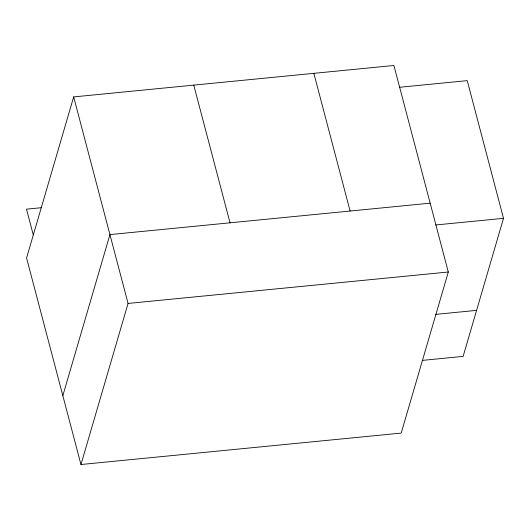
<?xml version="1.0" encoding="UTF-8"?>
<svg xmlns="http://www.w3.org/2000/svg" width="530" height="530" viewBox="0 0 530 530"><rect width="100%" height="100%" fill="white"/><g stroke="black" fill="none" stroke-linecap="round" stroke-linejoin="round"><path stroke-width="0.79" d="M73.67 96.91L26.573 257.984L80.964 464.518L401.203 433.089L448.3 272.016L393.909 65.481L73.67 96.91L128.068 303.438L80.964 464.518M62.831 395.671L109.935 234.598L430.168 203.175M399.434 87.291L467.235 80.639L503.5 218.327L463.127 356.392L422.284 360.4M41.28 207.707L26.5 209.158L33.297 234.969M435.693 224.978L503.5 218.327M128.068 303.438L448.3 272.016M435.74 314.376L476.583 310.368M313.846 73.339L350.111 211.026M193.761 85.125L230.027 222.812"/></g></svg>
